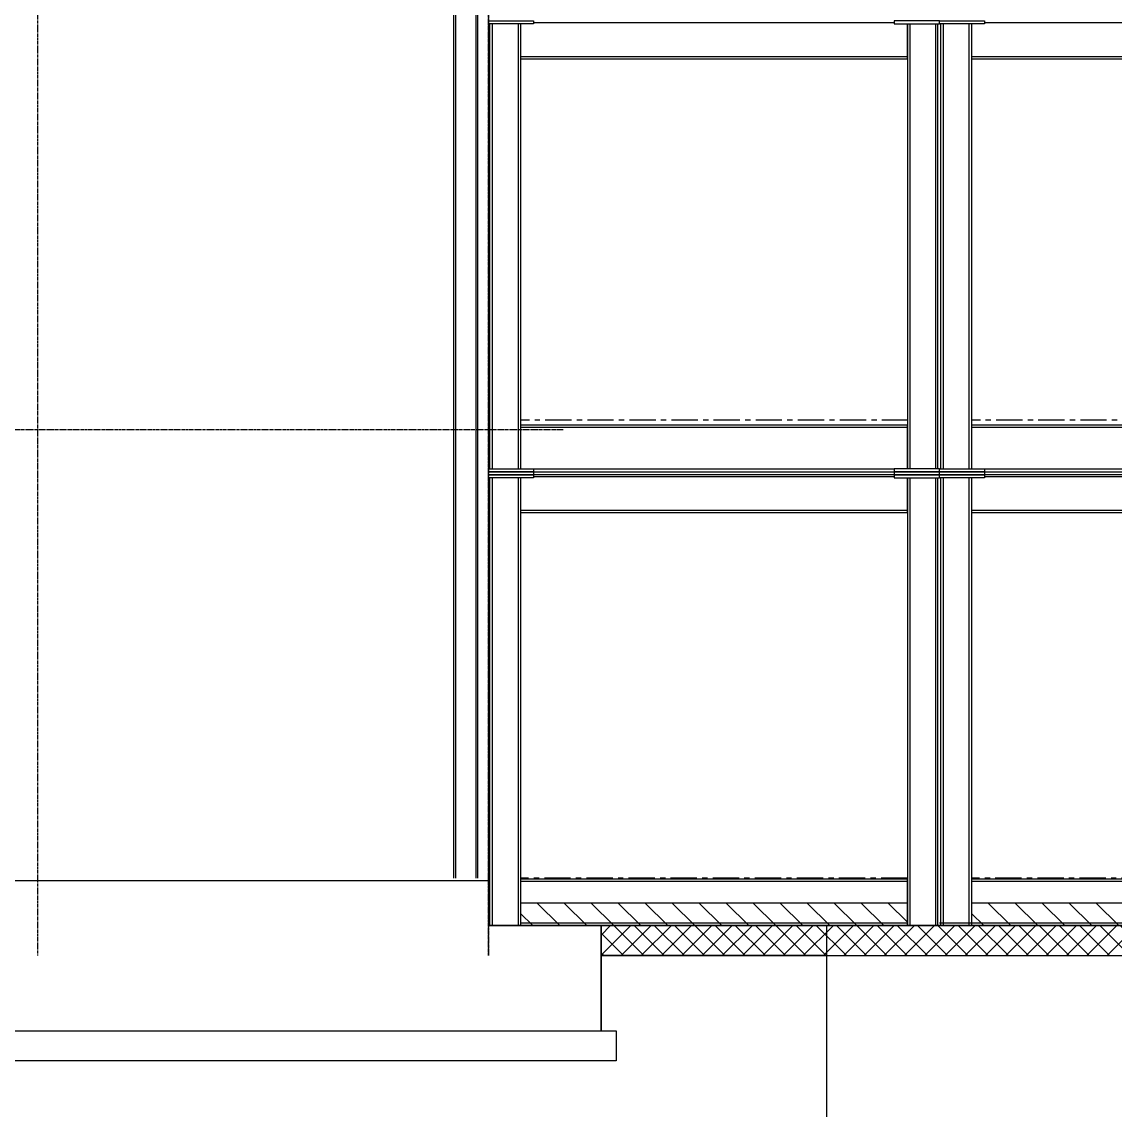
# Model space of a CAD drawing. Header units: millimetres. Extents: x 66027 to 360317, y -114806 to -64032.
# Drawn here: x 327712 to 334986, y -106253 to -99012 of the extents above; entities that cross this region are included whole.
import ezdxf

# ---------------------------------------------------------------- set-up
doc = ezdxf.new("R2010")
doc.units = ezdxf.units.MM
doc.header["$LTSCALE"] = 140
doc.linetypes.add('CENTER', pattern=[2, 1.25, -0.25, 0.25, -0.25])
doc.linetypes.add('HIDDEN', pattern=[0.375, 0.25, -0.125])
for name, color, linetype in [('AS-CLXM-STEL', 2, 'Continuous'), ('C_CEN', 1, 'CENTER'), ('C_COLUMN-01', 2, 'Continuous'), ('C_CONC', 3, 'Continuous'), ('C_GIRDER', 2, 'Continuous'), ('finish', 1, 'Continuous')]:
    doc.layers.add(name, color=color, linetype=linetype)

# ---------------------------------------------------------------- blocks, each defined once
blk = doc.blocks.new('A$C72F612F9')
at = {"layer": 'C_GIRDER'}
h = blk.add_hatch(dxfattribs=at)
h.set_pattern_fill('ANSI37', color=8, scale=30)
h.set_pattern_definition([(135, (559626.01, 32854.9), (67.351921, 67.351921), []), (45, (559626.01, 32854.9), (67.351921, -67.351921), [])])
h.paths.add_polyline_path([(21750, -300), (21750, -500), (30150, -500), (30150, -300)])
at = {"layer": 'finish'}
h = blk.add_hatch(dxfattribs=at)
h.set_pattern_fill('ANSI31', color=8, scale=40, style=0)
h.set_pattern_definition([(135, (559626.01, 32854.9), (89.80256, 89.80256), [])])
h.paths.add_polyline_path([(21213.9, -150), (23787, -150), (23787, -300), (21213.9, -300)])
h = blk.add_hatch(dxfattribs=at)
h.set_pattern_fill('ANSI31', color=8, scale=40, style=0)
h.set_pattern_definition([(135, (562626.01, 32854.9), (89.80256, 89.80256), [])])
h.paths.add_polyline_path([(24213.9, -150), (26787, -150), (26787, -300), (24213.9, -300)])
at = {"layer": 'C_CEN', "color": 8}
for p, q in [((23793, 3062), (21213, 3062)), ((26793, 3062), (24213, 3062)), ((23793, 3030), (21213, 3030)), ((26793, 3030), (24213, 3030)), ((23787, 16), (21213.9, 16)), ((21213.9, 16), (21213.9, 10)), ((23787, 10), (21213.9, 10)), ((26787, 16), (24213.9, 16)), ((24213.9, 16), (24213.9, 10)), ((26787, 10), (24213.9, 10))]:
    blk.add_line(p, q, dxfattribs=at)
at = {"layer": 'C_COLUMN-01', "color": 8}
for points in [[(21010, 2740), (21010, 5700)], [(21213, 5700), (21213, 2740)], [(23787, 5700), (23787, 2740)], [(23990, 2740), (23990, 5700)], [(24010, 2740), (24010, 5700)], [(24213, 5700), (24213, 2740)], [(21213, 2680), (21213, -300), (21010, -300), (21010, 2680)], [(23787, 2680), (23787, -300), (23990, -300), (23990, 2680)], [(24213, 2680), (24213, -300), (24010, -300), (24010, 2680)]]:
    blk.add_lwpolyline(points, dxfattribs=at)
at = {"layer": 'C_CONC', "color": 8}
for p, q in [((0, 0), (21000, 0)), ((21000, 0), (21000, -300)), ((21000, -300), (21750, -300)), ((21750, -300), (21750, -1000)), ((21750, -1000), (21750, -300)), ((23250, -300), (23250, -1300)), ((23250, -300), (23250, -1800)), ((-650, -1000), (21750, -1000))]:
    blk.add_line(p, q, dxfattribs=at)
at = {"layer": 'C_CONC', "color": 8, "ltscale": 0.1}
blk.add_line((27000, -283.7), (24000, -283.7), dxfattribs=at)
for points in [[(23250, -500), (21750, -500), (21750, -300), (23250, -300), (23250, -500)], [(21850, -1200), (-749.9, -1200), (-749.9, -1000), (21850, -1000), (21850, -1200)]]:
    blk.add_lwpolyline(points, dxfattribs=at)
at = {"layer": 'C_CONC', "color": 8}
blk.add_lwpolyline([(23250, -300), (27750, -300)], dxfattribs=at)
at = {"layer": 'C_GIRDER', "color": 8, "linetype": 'HIDDEN', "ltscale": 0.1}
for p, q in [((21025.9, 5700), (21025.9, 2740)), ((21197.1, 5700), (21197.1, 2740)), ((23700, 5706.5), (21300, 5706.5)), ((23802.9, 5700), (23802.9, 2740)), ((23974.1, 5700), (23974.1, 2740)), ((24025.9, 5700), (24025.9, 2740)), ((24197.1, 5700), (24197.1, 2740)), ((26700, 5706.5), (24300, 5706.5)), ((23787, 5481.5), (21213, 5481.5)), ((26787, 5481.5), (24213, 5481.5)), ((23787, 3013.7), (21213, 3013.7)), ((26787, 3013.7), (24213, 3013.7)), ((23700, 2736.3), (21300, 2736.3)), ((26700, 2736.3), (24300, 2736.3)), ((21025.9, 2680), (21025.9, -300)), ((21197.1, 2680), (21197.1, -300)), ((23700, 2686.5), (21300, 2686.5)), ((23802.9, 2680), (23802.9, -300)), ((23974.1, 2680), (23974.1, -300)), ((24025.9, 2680), (24025.9, -300)), ((24197.1, 2680), (24197.1, -300)), ((26700, 2686.5), (24300, 2686.5)), ((23787, 2461.5), (21213, 2461.5)), ((26787, 2461.5), (24213, 2461.5)), ((23787, -6.3), (21213.9, -6.3)), ((26787, -6.3), (24213.9, -6.3)), ((23787, -283.7), (21213.9, -283.7)), ((26787, -283.7), (24213.9, -283.7))]:
    blk.add_line(p, q, dxfattribs=at)
at = {"layer": 'C_GIRDER', "color": 8}
for points in [[(21000, 5720), (21300, 5720), (21300, 5700), (21000, 5700)], [(24000, 5720), (23700, 5720), (23700, 5700), (24000, 5700)], [(24000, 5720), (24300, 5720), (24300, 5700), (24000, 5700)], [(21000, 2740), (21300, 2740), (21300, 2720), (21000, 2720)], [(21000, 2720), (21300, 2720), (21300, 2700), (21000, 2700)], [(21000, 2700), (21300, 2700), (21300, 2680), (21000, 2680)], [(24000, 2740), (23700, 2740), (23700, 2720), (24000, 2720)], [(24000, 2720), (23700, 2720), (23700, 2700), (24000, 2700)], [(24000, 2700), (23700, 2700), (23700, 2680), (24000, 2680)], [(24000, 2740), (24300, 2740), (24300, 2720), (24000, 2720)], [(24000, 2720), (24300, 2720), (24300, 2700), (24000, 2700)], [(24000, 2700), (24300, 2700), (24300, 2680), (24000, 2680)], [(23787, 10), (21213.9, 10), (21213.9, -300), (23787, -300)], [(26787, 10), (24213.9, 10), (24213.9, -300), (26787, -300)]]:
    blk.add_lwpolyline(points, close=True, dxfattribs=at)
for points in [[(21213, 5700), (21213, 5468), (23787, 5468), (23787, 5700)], [(24213, 5700), (24213, 5468), (26787, 5468), (26787, 5700)], [(23787, 2740), (23787, 3030), (21213, 3030), (21213, 2740)], [(26787, 2740), (26787, 3030), (24213, 3030), (24213, 2740)], [(21213, 2720), (21213, 2720), (23787, 2720)], [(23787, 2700), (21213, 2700)], [(24213, 2720), (24213, 2720), (26787, 2720)], [(26787, 2700), (24213, 2700)], [(21213, 2680), (21213, 2448), (23787, 2448), (23787, 2680)], [(24213, 2680), (24213, 2448), (26787, 2448), (26787, 2680)]]:
    blk.add_lwpolyline(points, dxfattribs=at)
at = {"layer": 'finish', "color": 8}
for p, q in [((23787, -150), (21213.9, -150)), ((21213.9, -150), (21213.9, -300)), ((23787, -150), (23787, -300)), ((26787, -150), (24213.9, -150)), ((24213.9, -150), (24213.9, -300)), ((23787, -300), (21213.9, -300)), ((26787, -300), (24213.9, -300))]:
    blk.add_line(p, q, dxfattribs=at)
blk.add_lwpolyline([(21750, -300), (21750, -500), (30150, -500), (30150, -300), (21750, -300)], dxfattribs=at)

msp = doc.modelspace()

# ---------------------------------------------------------------- linework, layer by layer
at = {"layer": 'AS-CLXM-STEL', "color": 8}
for p, q in [((330586.2, -104709), (330586.2, -96725)), ((330598.2, -104709), (330598.2, -96725)), ((330734.2, -104709), (330734.2, -96725)), ((330746.2, -104709), (330746.2, -96725))]:
    msp.add_line(p, q, dxfattribs=at)
at = {"layer": 'C_CEN', "color": 1, "ltscale": 0.1}
for p, q in [((327816.2, -95225), (327816.2, -105225)), ((330816.2, -105225), (330816.2, -95225)), ((330816.2, -96725), (330816.2, -105225)), ((309316.2, -101725), (331316.2, -101725))]:
    msp.add_line(p, q, dxfattribs=at)

# ---------------------------------------------------------------- block references
at = {"layer": 'C_CEN'}
msp.add_blockref('A$C72F612F9', (309816.2, -104725), dxfattribs=at)

doc.saveas('drawing.dxf')
